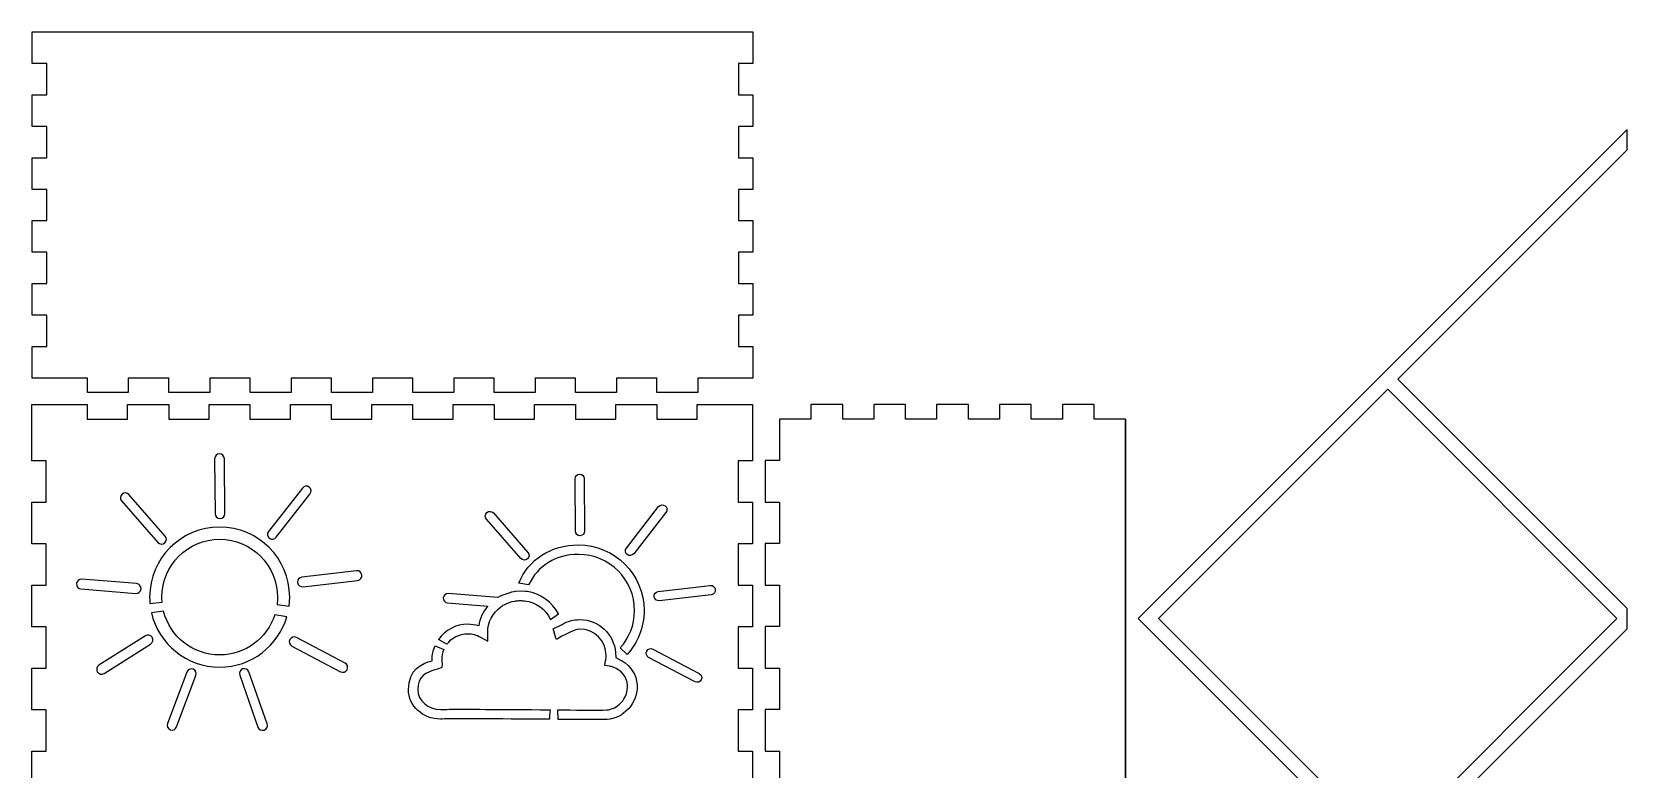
# Model space of a CAD drawing. Extents: x 0.2 to 23.8, y -15.9 to -0.1.
# Drawn here: x 9.9 to 23.74, y -6.54 to -0.15 of the extents above; entities that cross this region are included whole.
import ezdxf

# ---------------------------------------------------------------- set-up
doc = ezdxf.new("R2010")
doc.units = 0
doc.layers.add('LAYER_1', color=7, linetype='CONTINUOUS')

# ---------------------------------------------------------------- blocks, each defined once
blk = doc.blocks.new('BLOCK_2')
at = {"layer": 'LAYER_1', "color": 250}
for points, knots in [([(12.031, -5.115), (12.034, -5.094), (12.035, -5.072), (12.035, -5.05), (12.035, -4.774), (11.81, -4.549), (11.534, -4.549), (11.257, -4.549), (11.032, -4.774), (11.032, -5.05), (11.032, -5.065), (11.033, -5.08), (11.034, -5.094), (11.034, -5.094), (10.928, -5.106), (10.928, -5.106), (10.927, -5.088), (10.926, -5.069), (10.926, -5.05), (10.926, -4.715), (11.198, -4.443), (11.534, -4.443), (11.869, -4.443), (12.141, -4.715), (12.141, -5.05), (12.141, -5.05), (12.137, -5.13), (12.137, -5.13), (12.137, -5.13), (12.031, -5.115), (12.031, -5.115)], [0, 0, 0, 0, 1, 1, 1, 2, 2, 2, 3, 3, 3, 4, 4, 4, 5, 5, 5, 6, 6, 6, 7, 7, 7, 8, 8, 8, 9, 9, 9, 10, 10, 10, 10]), ([(12.117, -5.221), (12.043, -5.473), (11.81, -5.658), (11.534, -5.658), (11.245, -5.658), (11.004, -5.457), (10.941, -5.187), (10.941, -5.187), (11.047, -5.172), (11.047, -5.172), (11.101, -5.39), (11.299, -5.552), (11.534, -5.552), (11.757, -5.552), (11.946, -5.406), (12.011, -5.204), (12.011, -5.204), (12.117, -5.221), (12.117, -5.221)], [0, 0, 0, 0, 1, 1, 1, 2, 2, 2, 3, 3, 3, 4, 4, 4, 5, 5, 5, 6, 6, 6, 6])]:
    blk.add_open_spline(points, degree=3, knots=knots, dxfattribs=at)
blk = doc.blocks.new('BLOCK_4')
at = {"layer": 'LAYER_1', "color": 250}
blk.add_open_spline([(11.06, -4.521), (11.076, -4.538), (11.074, -4.565), (11.057, -4.58), (11.057, -4.58), (11.057, -4.58), (11.057, -4.58), (11.039, -4.596), (11.012, -4.594), (10.997, -4.576), (10.997, -4.576), (10.683, -4.217), (10.683, -4.217), (10.667, -4.2), (10.669, -4.173), (10.687, -4.158), (10.687, -4.158), (10.687, -4.158), (10.687, -4.158), (10.704, -4.143), (10.731, -4.144), (10.746, -4.162), (10.746, -4.162), (11.06, -4.521), (11.06, -4.521)], degree=3, knots=[0, 0, 0, 0, 1, 1, 1, 2, 2, 2, 3, 3, 3, 4, 4, 4, 5, 5, 5, 6, 6, 6, 7, 7, 7, 8, 8, 8, 8], dxfattribs=at)
blk = doc.blocks.new('BLOCK_3')
at = {"layer": 'LAYER_1'}
blk.add_blockref('BLOCK_4', (0, 0), dxfattribs=at)
blk = doc.blocks.new('BLOCK_6')
at = {"layer": 'LAYER_1', "color": 250}
blk.add_open_spline([(11.578, -4.327), (11.578, -4.35), (11.559, -4.369), (11.536, -4.369), (11.536, -4.369), (11.536, -4.369), (11.536, -4.369), (11.512, -4.369), (11.493, -4.351), (11.493, -4.327), (11.493, -4.327), (11.49, -3.85), (11.49, -3.85), (11.49, -3.827), (11.508, -3.808), (11.532, -3.808), (11.532, -3.808), (11.532, -3.808), (11.532, -3.808), (11.555, -3.808), (11.574, -3.826), (11.574, -3.85), (11.574, -3.85), (11.578, -4.327), (11.578, -4.327)], degree=3, knots=[0, 0, 0, 0, 1, 1, 1, 2, 2, 2, 3, 3, 3, 4, 4, 4, 5, 5, 5, 6, 6, 6, 7, 7, 7, 8, 8, 8, 8], dxfattribs=at)
blk = doc.blocks.new('BLOCK_5')
at = {"layer": 'LAYER_1'}
blk.add_blockref('BLOCK_6', (0, 0), dxfattribs=at)
blk = doc.blocks.new('BLOCK_8')
at = {"layer": 'LAYER_1', "color": 250}
blk.add_open_spline([(10.812, -4.934), (10.835, -4.936), (10.853, -4.957), (10.851, -4.98), (10.851, -4.98), (10.851, -4.98), (10.851, -4.98), (10.849, -5.003), (10.829, -5.02), (10.805, -5.019), (10.805, -5.019), (10.33, -4.98), (10.33, -4.98), (10.306, -4.978), (10.289, -4.957), (10.291, -4.934), (10.291, -4.934), (10.291, -4.934), (10.291, -4.934), (10.293, -4.911), (10.313, -4.894), (10.337, -4.896), (10.337, -4.896), (10.812, -4.934), (10.812, -4.934)], degree=3, knots=[0, 0, 0, 0, 1, 1, 1, 2, 2, 2, 3, 3, 3, 4, 4, 4, 5, 5, 5, 6, 6, 6, 7, 7, 7, 8, 8, 8, 8], dxfattribs=at)
blk = doc.blocks.new('BLOCK_7')
at = {"layer": 'LAYER_1'}
blk.add_blockref('BLOCK_8', (0, 0), dxfattribs=at)
blk = doc.blocks.new('BLOCK_10')
at = {"layer": 'LAYER_1', "color": 250}
blk.add_open_spline([(10.889, -5.386), (10.908, -5.374), (10.935, -5.38), (10.947, -5.399), (10.947, -5.399), (10.947, -5.399), (10.947, -5.399), (10.959, -5.419), (10.954, -5.445), (10.934, -5.458), (10.934, -5.458), (10.531, -5.712), (10.531, -5.712), (10.511, -5.725), (10.485, -5.719), (10.472, -5.699), (10.472, -5.699), (10.472, -5.699), (10.472, -5.699), (10.46, -5.68), (10.466, -5.654), (10.486, -5.641), (10.486, -5.641), (10.889, -5.386), (10.889, -5.386)], degree=3, knots=[0, 0, 0, 0, 1, 1, 1, 2, 2, 2, 3, 3, 3, 4, 4, 4, 5, 5, 5, 6, 6, 6, 7, 7, 7, 8, 8, 8, 8], dxfattribs=at)
blk = doc.blocks.new('BLOCK_9')
at = {"layer": 'LAYER_1'}
blk.add_blockref('BLOCK_10', (0, 0), dxfattribs=at)
blk = doc.blocks.new('BLOCK_12')
at = {"layer": 'LAYER_1', "color": 250}
blk.add_open_spline([(11.249, -5.701), (11.257, -5.679), (11.282, -5.668), (11.303, -5.676), (11.303, -5.676), (11.303, -5.676), (11.303, -5.676), (11.325, -5.684), (11.336, -5.708), (11.328, -5.73), (11.328, -5.73), (11.16, -6.177), (11.16, -6.177), (11.152, -6.199), (11.127, -6.21), (11.106, -6.201), (11.106, -6.201), (11.106, -6.201), (11.106, -6.201), (11.084, -6.193), (11.073, -6.169), (11.081, -6.147), (11.081, -6.147), (11.249, -5.701), (11.249, -5.701)], degree=3, knots=[0, 0, 0, 0, 1, 1, 1, 2, 2, 2, 3, 3, 3, 4, 4, 4, 5, 5, 5, 6, 6, 6, 7, 7, 7, 8, 8, 8, 8], dxfattribs=at)
blk = doc.blocks.new('BLOCK_11')
at = {"layer": 'LAYER_1'}
blk.add_blockref('BLOCK_12', (0, 0), dxfattribs=at)
blk = doc.blocks.new('BLOCK_14')
at = {"layer": 'LAYER_1', "color": 250}
blk.add_open_spline([(12.16, -5.476), (12.139, -5.465), (12.131, -5.439), (12.142, -5.419), (12.142, -5.419), (12.142, -5.419), (12.142, -5.419), (12.153, -5.398), (12.179, -5.39), (12.199, -5.401), (12.199, -5.401), (12.621, -5.623), (12.621, -5.623), (12.642, -5.634), (12.65, -5.659), (12.639, -5.68), (12.639, -5.68), (12.639, -5.68), (12.639, -5.68), (12.628, -5.701), (12.603, -5.708), (12.582, -5.698), (12.582, -5.698), (12.16, -5.476), (12.16, -5.476)], degree=3, knots=[0, 0, 0, 0, 1, 1, 1, 2, 2, 2, 3, 3, 3, 4, 4, 4, 5, 5, 5, 6, 6, 6, 7, 7, 7, 8, 8, 8, 8], dxfattribs=at)
blk = doc.blocks.new('BLOCK_13')
at = {"layer": 'LAYER_1'}
blk.add_blockref('BLOCK_14', (0, 0), dxfattribs=at)
blk = doc.blocks.new('BLOCK_16')
at = {"layer": 'LAYER_1', "color": 250}
blk.add_open_spline([(12.257, -4.961), (12.233, -4.964), (12.212, -4.947), (12.21, -4.924), (12.21, -4.924), (12.21, -4.924), (12.21, -4.924), (12.207, -4.901), (12.224, -4.88), (12.247, -4.877), (12.247, -4.877), (12.721, -4.822), (12.721, -4.822), (12.744, -4.819), (12.765, -4.836), (12.767, -4.859), (12.767, -4.859), (12.767, -4.859), (12.767, -4.859), (12.77, -4.882), (12.754, -4.903), (12.73, -4.906), (12.73, -4.906), (12.257, -4.961), (12.257, -4.961)], degree=3, knots=[0, 0, 0, 0, 1, 1, 1, 2, 2, 2, 3, 3, 3, 4, 4, 4, 5, 5, 5, 6, 6, 6, 7, 7, 7, 8, 8, 8, 8], dxfattribs=at)
blk = doc.blocks.new('BLOCK_15')
at = {"layer": 'LAYER_1'}
blk.add_blockref('BLOCK_16', (0, 0), dxfattribs=at)
blk = doc.blocks.new('BLOCK_18')
at = {"layer": 'LAYER_1', "color": 250}
blk.add_open_spline([(11.946, -6.15), (11.954, -6.172), (11.942, -6.196), (11.92, -6.204), (11.92, -6.204), (11.92, -6.204), (11.92, -6.204), (11.898, -6.211), (11.874, -6.2), (11.866, -6.178), (11.866, -6.178), (11.708, -5.728), (11.708, -5.728), (11.7, -5.706), (11.711, -5.682), (11.733, -5.674), (11.733, -5.674), (11.733, -5.674), (11.733, -5.674), (11.755, -5.666), (11.779, -5.678), (11.787, -5.7), (11.787, -5.7), (11.946, -6.15), (11.946, -6.15)], degree=3, knots=[0, 0, 0, 0, 1, 1, 1, 2, 2, 2, 3, 3, 3, 4, 4, 4, 5, 5, 5, 6, 6, 6, 7, 7, 7, 8, 8, 8, 8], dxfattribs=at)
blk = doc.blocks.new('BLOCK_17')
at = {"layer": 'LAYER_1'}
blk.add_blockref('BLOCK_18', (0, 0), dxfattribs=at)
blk = doc.blocks.new('BLOCK_20')
at = {"layer": 'LAYER_1', "color": 250}
blk.add_open_spline([(12.024, -4.532), (12.009, -4.551), (11.983, -4.554), (11.964, -4.54), (11.964, -4.54), (11.964, -4.54), (11.964, -4.54), (11.946, -4.526), (11.943, -4.499), (11.957, -4.481), (11.957, -4.481), (12.251, -4.105), (12.251, -4.105), (12.265, -4.086), (12.292, -4.083), (12.31, -4.097), (12.31, -4.097), (12.31, -4.097), (12.31, -4.097), (12.329, -4.112), (12.332, -4.138), (12.317, -4.157), (12.317, -4.157), (12.024, -4.532), (12.024, -4.532)], degree=3, knots=[0, 0, 0, 0, 1, 1, 1, 2, 2, 2, 3, 3, 3, 4, 4, 4, 5, 5, 5, 6, 6, 6, 7, 7, 7, 8, 8, 8, 8], dxfattribs=at)
blk = doc.blocks.new('BLOCK_19')
at = {"layer": 'LAYER_1'}
blk.add_blockref('BLOCK_20', (0, 0), dxfattribs=at)
blk = doc.blocks.new('BLOCK_22')
at = {"layer": 'LAYER_1', "color": 250}
blk.add_open_spline([(14.66, -4.518), (14.683, -4.518), (14.701, -4.5), (14.7, -4.478), (14.7, -4.478), (14.697, -4.023), (14.697, -4.023), (14.697, -4.001), (14.679, -3.983), (14.657, -3.983), (14.635, -3.983), (14.617, -4.001), (14.617, -4.024), (14.617, -4.024), (14.62, -4.478), (14.62, -4.478), (14.62, -4.501), (14.638, -4.519), (14.66, -4.518)], degree=3, knots=[0, 0, 0, 0, 1, 1, 1, 2, 2, 2, 3, 3, 3, 4, 4, 4, 5, 5, 5, 6, 6, 6, 6], dxfattribs=at)
blk = doc.blocks.new('BLOCK_21')
at = {"layer": 'LAYER_1', "color": 250}
for points in [[(13.505, -5.46), (13.433, -5.419)], [(13.479, -5.504), (13.479, -5.504)]]:
    blk.add_lwpolyline(points, dxfattribs=at)
for points, knots in [([(15.126, -4.674), (15.126, -4.674), (15.405, -4.316), (15.405, -4.316), (15.419, -4.298), (15.416, -4.273), (15.399, -4.259), (15.381, -4.246), (15.356, -4.249), (15.342, -4.266), (15.342, -4.266), (15.062, -4.625), (15.062, -4.625), (15.049, -4.642), (15.052, -4.668), (15.069, -4.681), (15.087, -4.695), (15.112, -4.692), (15.126, -4.674)], [0, 0, 0, 0, 1, 1, 1, 2, 2, 2, 3, 3, 3, 4, 4, 4, 5, 5, 5, 6, 6, 6, 6]), ([(14.147, -4.716), (14.162, -4.733), (14.187, -4.734), (14.204, -4.72), (14.221, -4.705), (14.222, -4.68), (14.208, -4.663), (14.208, -4.663), (13.908, -4.321), (13.908, -4.321), (13.894, -4.304), (13.868, -4.303), (13.851, -4.317), (13.835, -4.332), (13.833, -4.357), (13.848, -4.374), (13.848, -4.374), (14.147, -4.716), (14.147, -4.716)], [0, 0, 0, 0, 1, 1, 1, 2, 2, 2, 3, 3, 3, 4, 4, 4, 5, 5, 5, 6, 6, 6, 6]), ([(14.214, -4.944), (14.292, -4.779), (14.452, -4.68), (14.646, -4.68), (14.915, -4.68), (15.133, -4.899), (15.133, -5.168), (15.133, -5.292), (15.086, -5.405), (15.009, -5.491), (15.009, -5.491), (15.068, -5.549), (15.068, -5.549), (15.16, -5.448), (15.216, -5.314), (15.216, -5.168), (15.216, -4.853), (14.96, -4.598), (14.646, -4.598), (14.408, -4.598), (14.213, -4.723), (14.128, -4.931), (14.128, -4.931), (14.214, -4.944), (14.214, -4.944)], [0, 0, 0, 0, 1, 1, 1, 2, 2, 2, 3, 3, 3, 4, 4, 4, 5, 5, 5, 6, 6, 6, 7, 7, 7, 8, 8, 8, 8]), ([(15.79, -4.95), (15.79, -4.95), (15.338, -5.002), (15.338, -5.002), (15.316, -5.005), (15.3, -5.025), (15.303, -5.047), (15.306, -5.069), (15.326, -5.085), (15.348, -5.082), (15.348, -5.082), (15.799, -5.03), (15.799, -5.03), (15.821, -5.027), (15.837, -5.007), (15.834, -4.985), (15.832, -4.963), (15.812, -4.947), (15.79, -4.95)], [0, 0, 0, 0, 1, 1, 1, 2, 2, 2, 3, 3, 3, 4, 4, 4, 5, 5, 5, 6, 6, 6, 6]), ([(13.505, -5.46), (13.546, -5.404), (13.612, -5.368), (13.687, -5.368), (13.725, -5.368), (13.762, -5.378), (13.798, -5.398), (13.798, -5.398), (13.86, -5.433), (13.86, -5.433), (13.86, -5.433), (13.859, -5.361), (13.859, -5.361), (13.857, -5.269), (13.903, -5.187), (13.974, -5.136), (13.982, -5.128), (13.992, -5.121), (14.002, -5.117), (14.031, -5.102), (14.062, -5.09), (14.095, -5.085), (14.106, -5.083), (14.118, -5.082), (14.129, -5.081), (14.129, -5.081), (14.144, -5.081), (14.144, -5.081), (14.156, -5.081), (14.168, -5.082), (14.179, -5.083), (14.28, -5.095), (14.365, -5.158), (14.404, -5.245), (14.404, -5.245), (14.472, -5.196), (14.472, -5.196), (14.42, -5.094), (14.32, -5.02), (14.201, -5.003), (14.197, -5.002), (14.192, -5.002), (14.188, -5.002), (14.188, -5.002), (14.101, -5), (14.101, -5), (14.105, -4.999), (13.995, -5.024), (13.946, -5.055), (13.946, -5.055), (13.518, -5.02), (13.518, -5.02), (13.496, -5.019), (13.476, -5.035), (13.474, -5.057), (13.472, -5.079), (13.489, -5.099), (13.511, -5.101), (13.511, -5.101), (13.861, -5.129), (13.861, -5.129), (13.82, -5.177), (13.791, -5.236), (13.781, -5.301), (13.75, -5.291), (13.719, -5.286), (13.687, -5.286), (13.582, -5.286), (13.489, -5.338), (13.433, -5.419)], [0, 0, 0, 0, 1, 1, 1, 2, 2, 2, 3, 3, 3, 4, 4, 4, 5, 5, 5, 6, 6, 6, 7, 7, 7, 8, 8, 8, 9, 9, 9, 10, 10, 10, 11, 11, 11, 12, 12, 12, 13, 13, 13, 14, 14, 14, 15, 15, 15, 16, 16, 16, 17, 17, 17, 18, 18, 18, 19, 19, 19, 20, 20, 20, 21, 21, 21, 22, 22, 22, 23, 23, 23, 23]), ([(14.47, -6.111), (14.472, -6.111), (14.473, -6.111), (14.475, -6.111), (14.549, -6.112), (14.666, -6.113), (14.761, -6.113), (14.819, -6.113), (14.868, -6.113), (14.895, -6.111), (14.964, -6.108), (15.029, -6.076), (15.078, -6.022), (15.131, -5.963), (15.159, -5.887), (15.155, -5.812), (15.151, -5.724), (15.1, -5.648), (15.025, -5.604), (15.022, -5.602), (15.019, -5.601), (15.017, -5.599), (15.017, -5.599), (14.97, -5.575), (14.97, -5.575), (14.97, -5.575), (14.968, -5.532), (14.968, -5.532), (14.956, -5.372), (14.822, -5.246), (14.659, -5.246), (14.604, -5.246), (14.55, -5.26), (14.504, -5.287), (14.504, -5.287), (14.427, -5.325), (14.427, -5.325), (14.428, -5.332), (14.455, -5.419), (14.455, -5.419), (14.455, -5.419), (14.598, -5.328), (14.659, -5.328), (14.785, -5.328), (14.887, -5.43), (14.887, -5.556), (14.887, -5.571), (14.885, -5.586), (14.883, -5.6), (14.882, -5.6), (14.882, -5.601), (14.882, -5.601), (14.882, -5.601), (14.874, -5.643), (14.874, -5.643), (14.874, -5.643), (14.916, -5.65), (14.916, -5.65), (14.927, -5.652), (14.937, -5.655), (14.947, -5.658), (15.019, -5.683), (15.069, -5.744), (15.073, -5.816), (15.075, -5.868), (15.054, -5.925), (15.017, -5.966), (14.982, -6.004), (14.938, -6.026), (14.891, -6.029), (14.818, -6.032), (14.584, -6.03), (14.467, -6.028), (14.467, -6.028), (14.47, -6.111), (14.47, -6.111)], [0, 0, 0, 0, 1, 1, 1, 2, 2, 2, 3, 3, 3, 4, 4, 4, 5, 5, 5, 6, 6, 6, 7, 7, 7, 8, 8, 8, 9, 9, 9, 10, 10, 10, 11, 11, 11, 12, 12, 12, 13, 13, 13, 14, 14, 14, 15, 15, 15, 16, 16, 16, 17, 17, 17, 18, 18, 18, 19, 19, 19, 20, 20, 20, 21, 21, 21, 22, 22, 22, 23, 23, 23, 24, 24, 24, 25, 25, 25, 25]), ([(13.479, -5.504), (13.479, -5.504), (13.402, -5.474), (13.402, -5.474), (13.386, -5.512), (13.377, -5.553), (13.377, -5.596), (13.377, -5.598), (13.377, -5.6), (13.377, -5.602), (13.291, -5.626), (13.171, -5.678), (13.171, -5.853), (13.171, -5.994), (13.296, -6.108), (13.449, -6.108), (13.449, -6.108), (13.463, -6.108), (13.463, -6.108), (13.555, -6.103), (14.1, -6.109), (14.381, -6.11), (14.383, -6.11), (14.388, -6.11), (14.394, -6.11), (14.394, -6.11), (14.394, -6.11), (14.4, -6.027), (14.394, -6.027), (14.388, -6.027), (14.382, -6.027), (14.208, -6.027), (13.948, -6.025), (13.948, -6.025), (13.948, -6.025), (13.948, -6.025), (13.948, -6.025), (13.948, -6.025), (13.767, -6.023), (13.621, -6.023), (13.552, -6.023), (13.49, -6.024), (13.459, -6.025), (13.459, -6.025), (13.449, -6.025), (13.449, -6.025), (13.341, -6.025), (13.253, -5.948), (13.253, -5.853), (13.253, -5.739), (13.313, -5.703), (13.431, -5.674), (13.431, -5.674), (13.461, -5.662), (13.461, -5.662), (13.461, -5.662), (13.463, -5.632), (13.463, -5.632), (13.463, -5.632), (13.462, -5.616), (13.462, -5.616), (13.461, -5.609), (13.46, -5.603), (13.46, -5.596), (13.46, -5.563), (13.466, -5.532), (13.479, -5.504)], [0, 0, 0, 0, 1, 1, 1, 2, 2, 2, 3, 3, 3, 4, 4, 4, 5, 5, 5, 6, 6, 6, 7, 7, 7, 8, 8, 8, 9, 9, 9, 10, 10, 10, 11, 11, 11, 12, 12, 12, 13, 13, 13, 14, 14, 14, 15, 15, 15, 16, 16, 16, 17, 17, 17, 18, 18, 18, 19, 19, 19, 20, 20, 20, 21, 21, 21, 22, 22, 22, 22]), ([(15.695, -5.713), (15.695, -5.713), (15.293, -5.502), (15.293, -5.502), (15.273, -5.491), (15.249, -5.499), (15.239, -5.519), (15.228, -5.538), (15.236, -5.563), (15.255, -5.573), (15.255, -5.573), (15.658, -5.785), (15.658, -5.785), (15.678, -5.795), (15.702, -5.787), (15.712, -5.768), (15.723, -5.748), (15.715, -5.724), (15.695, -5.713)], [0, 0, 0, 0, 1, 1, 1, 2, 2, 2, 3, 3, 3, 4, 4, 4, 5, 5, 5, 6, 6, 6, 6])]:
    blk.add_open_spline(points, degree=3, knots=knots, dxfattribs=at)
at = {"layer": 'LAYER_1'}
blk.add_blockref('BLOCK_22', (0, 0), dxfattribs=at)
blk = doc.blocks.new('BLOCK_30')
at = {"layer": 'LAYER_1', "color": 250}
blk.add_lwpolyline([(9.908, -0.424), (9.908, -0.149), (16.16, -0.149), (16.16, -0.424), (16.035, -0.424), (16.035, -0.694), (16.16, -0.694), (16.16, -0.969), (16.035, -0.969), (16.035, -1.24), (16.16, -1.24), (16.16, -1.515), (16.035, -1.515), (16.035, -1.785), (16.16, -1.785), (16.16, -2.06), (16.035, -2.06), (16.035, -2.331), (16.16, -2.331), (16.16, -2.606), (16.035, -2.606), (16.035, -2.876), (16.16, -2.876), (16.16, -3.151), (16.035, -3.151), (15.682, -3.151), (15.682, -3.276), (15.327, -3.276), (15.327, -3.151), (14.976, -3.151), (14.976, -3.276), (14.621, -3.276), (14.621, -3.151), (14.27, -3.151), (14.27, -3.276), (13.915, -3.276), (13.915, -3.151), (13.565, -3.151), (13.565, -3.276), (13.209, -3.276), (13.209, -3.151), (12.859, -3.151), (12.859, -3.276), (12.503, -3.276), (12.503, -3.151), (12.153, -3.151), (12.153, -3.276), (11.798, -3.276), (11.798, -3.151), (11.447, -3.151), (11.447, -3.276), (11.092, -3.276), (11.092, -3.151), (10.741, -3.151), (10.741, -3.276), (10.386, -3.276), (10.386, -3.151), (10.033, -3.151), (9.908, -3.151), (9.908, -2.876), (10.033, -2.876), (10.033, -2.606), (9.908, -2.606), (9.908, -2.331), (10.033, -2.331), (10.033, -2.06), (9.908, -2.06), (9.908, -1.785), (10.033, -1.785), (10.033, -1.515), (9.908, -1.515), (9.908, -1.24), (10.033, -1.24), (10.033, -0.969), (9.908, -0.969), (9.908, -0.694), (10.033, -0.694), (10.033, -0.424), (9.908, -0.424), (9.908, -0.149), (10.033, -0.149), (10.386, -0.149), (10.741, -0.149), (11.092, -0.149), (11.447, -0.149), (11.798, -0.149), (12.153, -0.149), (12.503, -0.149), (12.859, -0.149), (13.209, -0.149), (13.565, -0.149), (13.915, -0.149), (14.27, -0.149), (14.621, -0.149), (14.976, -0.149), (15.327, -0.149), (15.682, -0.149), (16.035, -0.149), (16.16, -0.149)], dxfattribs=at)

msp = doc.modelspace()

# ---------------------------------------------------------------- linework, layer by layer
at = {"layer": 'LAYER_1', "color": 250}
for points in [[(23.745, -9.302), (21.756, -7.314), (23.745, -5.325), (23.745, -5.325), (23.745, -5.148), (21.757, -3.159), (23.745, -1.171), (23.745, -0.994), (19.502, -5.237), (23.745, -9.479), (23.745, -9.302), (23.745, -9.302)], [(21.668, -7.226), (19.679, -5.237), (21.668, -3.248), (23.657, -5.237), (21.668, -7.226)], [(9.904, -6.748), (9.904, -6.386), (10.029, -6.386), (10.029, -6.028), (9.904, -6.028), (9.904, -5.666), (10.029, -5.666), (10.029, -5.308), (9.904, -5.308), (9.904, -4.946), (10.029, -4.946), (10.029, -4.588), (9.904, -4.588), (9.904, -4.226), (10.029, -4.226), (10.029, -3.868), (9.904, -3.868), (9.904, -3.506), (9.904, -3.381), (10.029, -3.381), (10.385, -3.381), (10.385, -3.506), (10.735, -3.506), (10.735, -3.381), (11.091, -3.381), (11.091, -3.506), (11.441, -3.506), (11.441, -3.381), (11.796, -3.381), (11.796, -3.506), (12.147, -3.506), (12.147, -3.381), (12.502, -3.381), (12.502, -3.506), (12.853, -3.506), (12.853, -3.381), (13.208, -3.381), (13.208, -3.506), (13.559, -3.506), (13.559, -3.381), (13.914, -3.381), (13.914, -3.506), (14.265, -3.506), (14.265, -3.381), (14.62, -3.381), (14.62, -3.506), (14.971, -3.506), (14.971, -3.381), (15.326, -3.381), (15.326, -3.506), (15.676, -3.506), (15.676, -3.381), (16.032, -3.381), (16.157, -3.381), (16.157, -3.506), (16.157, -3.868), (16.032, -3.868), (16.032, -4.226), (16.157, -4.226), (16.157, -4.588), (16.032, -4.588), (16.032, -4.946), (16.157, -4.946), (16.157, -5.308), (16.032, -5.308), (16.032, -5.666), (16.157, -5.666), (16.157, -6.028), (16.032, -6.028), (16.032, -6.386), (16.157, -6.386), (16.157, -6.748)], [(19.393, -3.506), (19.121, -3.506), (19.121, -3.381), (18.845, -3.381), (18.845, -3.506), (18.575, -3.506), (18.575, -3.381), (18.3, -3.381), (18.3, -3.506), (18.03, -3.506), (18.03, -3.381), (17.754, -3.381), (17.754, -3.506), (17.484, -3.506), (17.484, -3.381), (17.209, -3.381), (17.209, -3.506), (16.939, -3.506), (16.939, -3.381), (16.664, -3.381), (16.664, -3.506), (16.391, -3.506), (16.391, -3.866), (16.266, -3.866), (16.266, -4.228), (16.391, -4.228), (16.391, -4.586), (16.266, -4.586), (16.266, -4.948), (16.391, -4.948), (16.391, -5.306), (16.266, -5.306), (16.266, -5.668), (16.391, -5.668), (16.391, -6.026), (16.266, -6.026), (16.266, -6.388), (16.391, -6.388), (16.391, -6.746)], [(19.393, -12.508), (19.393, -3.506), (19.393, -3.866), (19.393, -4.228), (19.393, -4.586), (19.393, -4.948), (19.393, -5.306), (19.393, -5.668), (19.393, -6.026), (19.393, -6.388), (19.393, -6.746)]]:
    msp.add_lwpolyline(points, dxfattribs=at)

# ---------------------------------------------------------------- block references
at = {"layer": 'LAYER_1'}
for name in ['BLOCK_30', 'BLOCK_5', 'BLOCK_21', 'BLOCK_3', 'BLOCK_19', 'BLOCK_2', 'BLOCK_15', 'BLOCK_7', 'BLOCK_9', 'BLOCK_13', 'BLOCK_11', 'BLOCK_17']:
    msp.add_blockref(name, (0, 0), dxfattribs=at)

doc.saveas('drawing.dxf')
